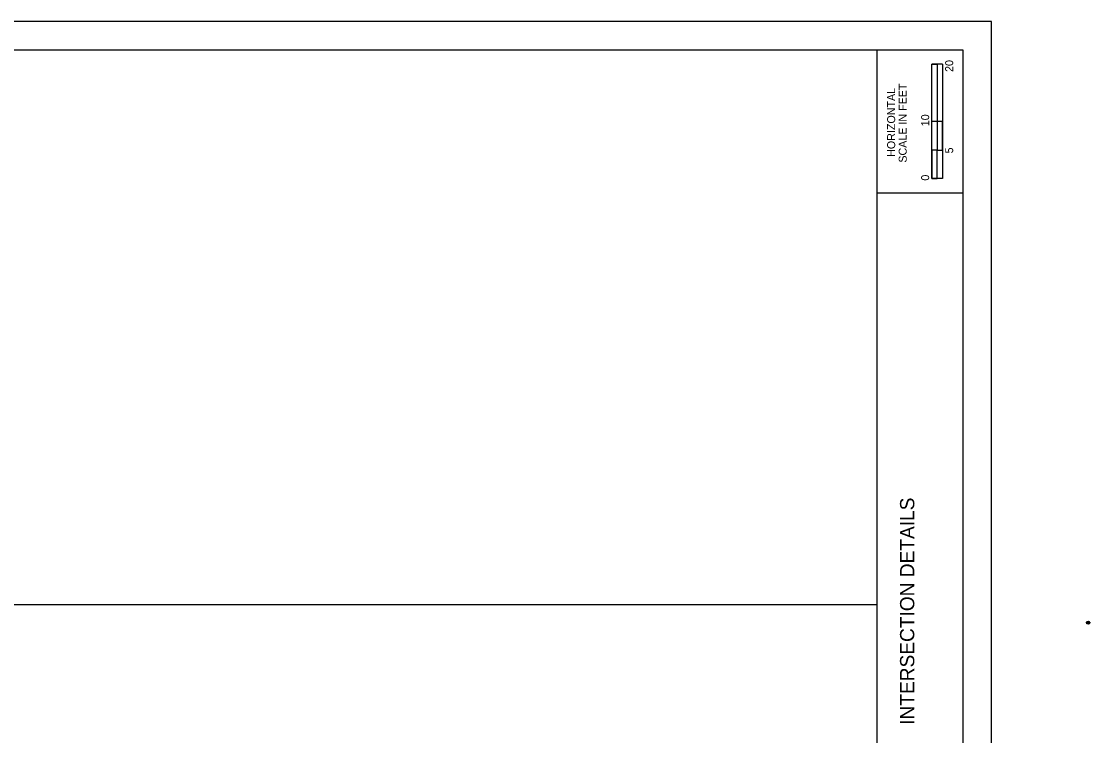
# Model space of a CAD drawing. Extents: x -1.7 to 35.7, y -5.2 to 22.
# Drawn here: x 17.03 to 35.73, y 9.51 to 22 of the extents above; entities that cross this region are included whole.
import ezdxf

# ---------------------------------------------------------------- set-up
doc = ezdxf.new("R2010")
doc.units = 0
for name, color, linetype in [('Default', 7, 'Continuous'), ('GE_P_Alignment_500_Cardinal_Points', 7, 'Continuous'), ('GE_P_Alignment_500_Curve_Data', 7, 'Continuous'), ('GE_P_Alignment_500_Stations', 7, 'Continuous'), ('PF_X_Ground_Line', 7, 'Continuous')]:
    doc.layers.add(name, color=color, linetype=linetype)

msp = doc.modelspace()

# ---------------------------------------------------------------- linework, layer by layer
at = {"layer": 'Default'}
for p, q in [((35.663, 11.482), (35.715, 11.482)), ((35.689, 11.482), (35.734, 11.482))]:
    msp.add_line(p, q, dxfattribs=at)
msp.add_circle((35.689, 11.482), 0.026, dxfattribs=at)
at = {"layer": 'GE_P_Alignment_500_Cardinal_Points'}
msp.add_lwpolyline([(0, 0), (34, 0), (34, 22), (0, 22)], close=True, dxfattribs=at)
at = {"layer": 'GE_P_Alignment_500_Curve_Data'}
for p, q in [((32, 0.5), (32, 21.5)), ((32, 19), (33.5, 19))]:
    msp.add_line(p, q, dxfattribs=at)
msp.add_lwpolyline([(1.5, 21.5), (33.5, 21.5), (33.5, 0.5), (1.5, 0.5)], close=True, dxfattribs=at)
at = {"layer": 'GE_P_Alignment_500_Stations'}
for p, q in [((32.957, 19.25), (32.957, 21.25)), ((33.144, 21.25), (32.957, 21.25)), ((32.957, 20.25), (32.957, 21.25)), ((32.957, 21.25), (33.05, 21.25)), ((33.05, 21.25), (33.051, 21.25)), ((33.051, 21.25), (33.051, 20.25)), ((33.144, 21.25), (33.144, 19.25)), ((33.051, 20.25), (32.957, 20.25)), ((33.143, 20.25), (33.05, 20.25)), ((33.05, 20.25), (33.05, 19.75)), ((33.143, 19.75), (33.143, 20.25)), ((33.05, 19.75), (32.957, 19.75)), ((32.957, 19.75), (32.957, 19.25)), ((33.05, 19.25), (33.05, 19.75)), ((33.05, 19.75), (33.143, 19.75)), ((33.144, 19.25), (32.957, 19.25)), ((32.957, 19.25), (33.05, 19.25))]:
    msp.add_line(p, q, dxfattribs=at)
at = {"layer": 'PF_X_Ground_Line'}
msp.add_line((1.5, 11.8), (32, 11.8), dxfattribs=at)

# ---------------------------------------------------------------- texts
at = {"layer": 'Default'}
for s, p in [('63', (35.687, 11.472)), ('2', (35.688, 11.489)), ('Plan 6', (35.721, 11.489)), ('1:10', (35.721, 11.472))]:
    msp.add_text(s, height=0.00328, dxfattribs=at).set_placement(p)
at = {"layer": 'GE_P_Alignment_500_Stations'}
for s, height, p in [('20', 0.14, (33.33, 21.116)), ('HORIZONTAL', 0.14, (32.315, 19.63)), ('SCALE IN FEET', 0.14, (32.517, 19.529)), ('10', 0.14, (32.91, 20.166)), ('5', 0.14, (33.33, 19.69)), ('0', 0.14, (32.91, 19.214)), ('INTERSECTION DETAILS', 0.25, (32.65, 9.695))]:
    msp.add_text(s, height=height, rotation=90, dxfattribs=at).set_placement(p)

doc.saveas('drawing.dxf')
